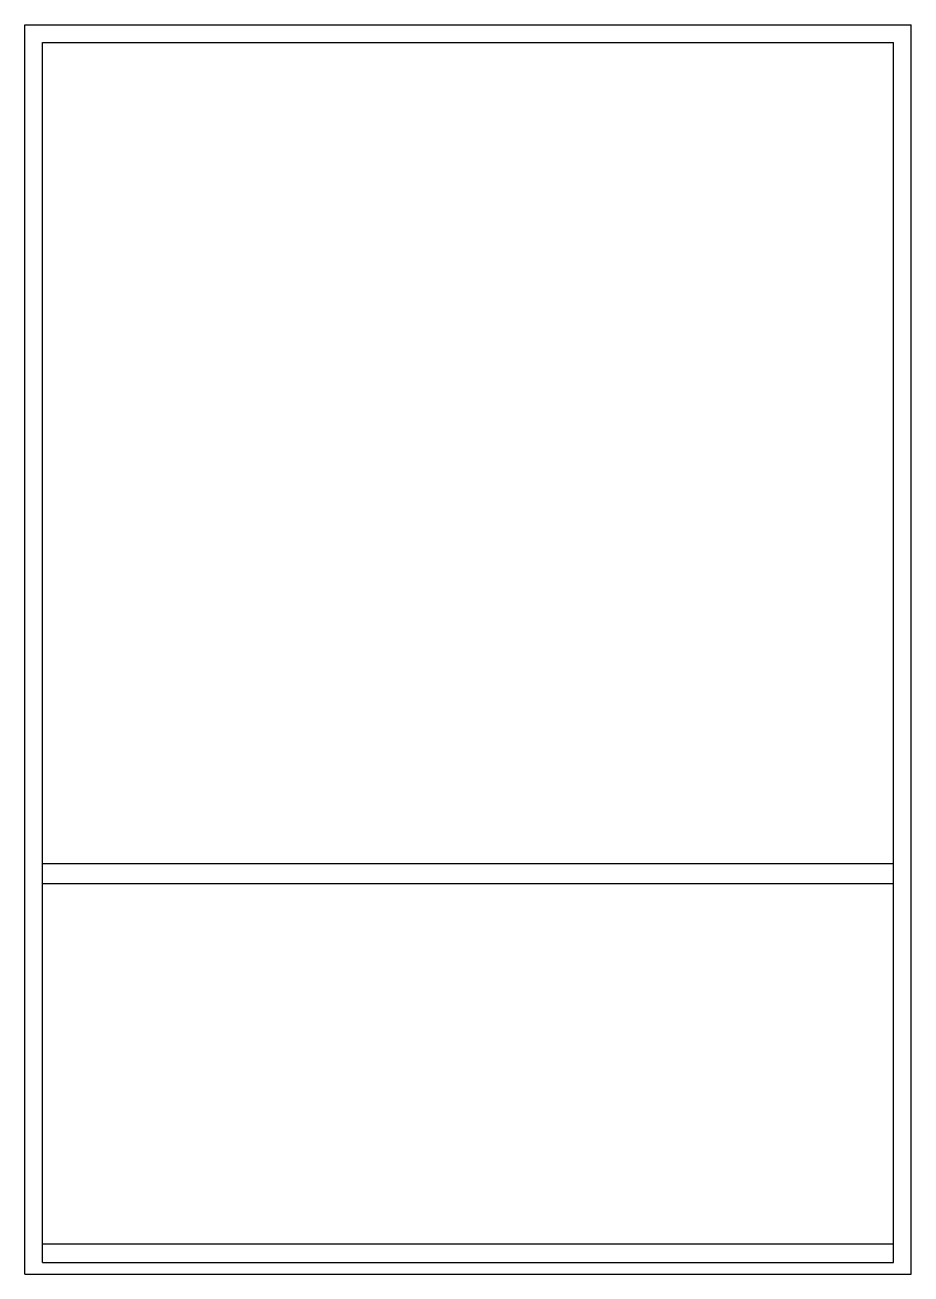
# Model space of a CAD drawing. Units: millimetres at full size, sheet at 1:100. Extents: x -6402 to -4632, y -3550 to -1055.
import ezdxf

# ---------------------------------------------------------------- set-up
doc = ezdxf.new("R2010")
doc.units = ezdxf.units.MM
doc.header["$LTSCALE"] = 100
doc.layers.add('0-0', color=7, linetype='Continuous')

msp = doc.modelspace()

# ---------------------------------------------------------------- linework, layer by layer
at = {"layer": '0-0'}
for p, q in [((-6402.3, -3549.8), (-6402.3, -1054.8)), ((-6402.3, -1054.8), (-4632.3, -1054.8)), ((-4632.3, -3549.8), (-4632.3, -1054.8)), ((-6367.3, -3526.8), (-6367.3, -1089.8)), ((-6367.3, -1089.8), (-4667.3, -1089.8)), ((-4667.3, -3526.8), (-4667.3, -1089.8)), ((-6367.3, -2729.8), (-4667.3, -2729.8)), ((-6367.3, -2769.8), (-4667.3, -2769.8)), ((-6367.3, -3489.8), (-4667.3, -3489.8)), ((-6367.3, -3526.8), (-4667.3, -3526.8)), ((-6402.3, -3549.8), (-4632.3, -3549.8))]:
    msp.add_line(p, q, dxfattribs=at)

doc.saveas('drawing.dxf')
